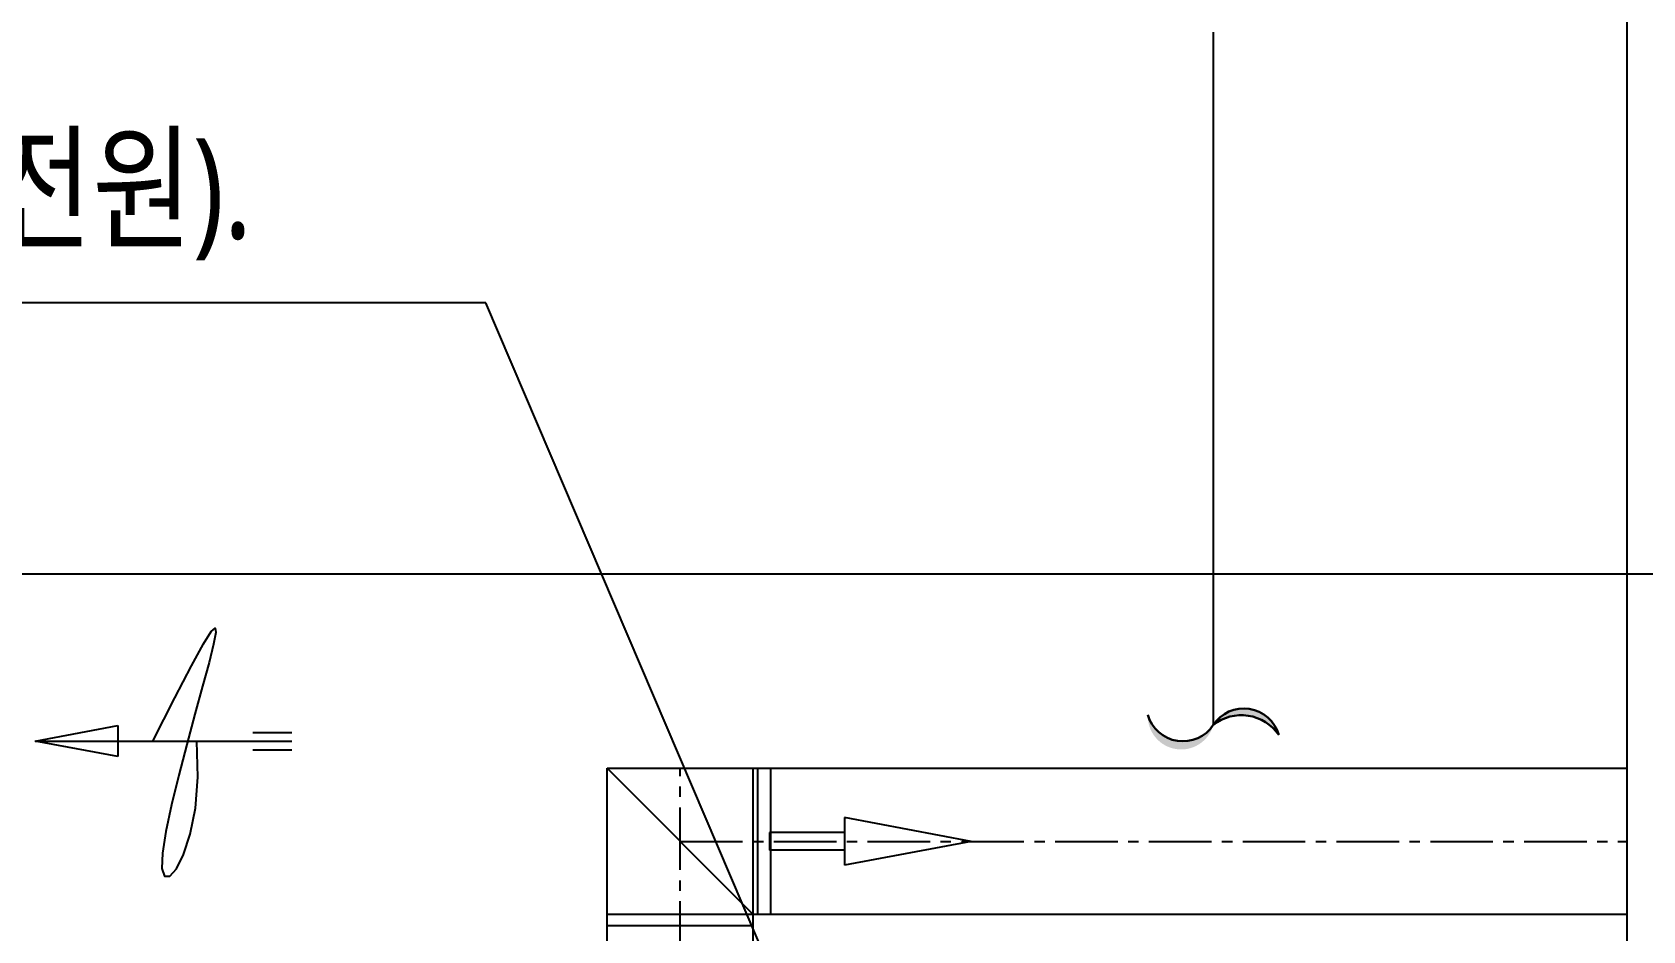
# Model space of a CAD drawing. Header units: millimetres. Extents: x 8533 to 164433, y 5768 to 115327.
# Drawn here: x 60444 to 65273, y 27830 to 30524 of the extents above; entities that cross this region are included whole.
import ezdxf
from ezdxf.enums import TextEntityAlignment as Align

# ---------------------------------------------------------------- set-up
doc = ezdxf.new("R2010")
doc.units = ezdxf.units.MM
doc.header["$LTSCALE"] = 250
doc.linetypes.add('CENTER2', pattern=[1.125, 0.75, -0.125, 0.125, -0.125])
doc.linetypes.add('HIDDENX2', pattern=[19.05, 12.7, -6.35])
doc.layers.add('10_G-ENP_매립관', color=80, linetype='HIDDENX2', lineweight=30)
for name, color, linetype in [('AA-XXXX-DIMS', 7, 'Continuous'), ('ARC', 8, 'Continuous'), ('FTEXT', 2, 'Continuous'), ('p', 3, 'Continuous'), ('st', 4, 'Continuous'), ('전실제연_인버터', 3, 'Continuous')]:
    doc.layers.add(name, color=color, linetype=linetype)
doc.styles.add('DM', font='')
doc.styles.add('맑은고딕', font='')
doc.styles.get('DM').set_extended_font_data('Malgun Gothic')
doc.styles.get('맑은고딕').set_extended_font_data('Malgun Gothic')
doc.dimstyles.new('DIM_40', dxfattribs={"dimscale": 250, "dimtxt": 3, "dimasz": 1.5, "dimexe": 2, "dimexo": 2.5, "dimgap": 1, "dimtad": 1, "dimdec": 0, "dimzin": 0, "dimdsep": 46, "dimtxsty": '맑은고딕', "dimblk1": 'DIMDOT', "dimblk2": 'DIMDOT', "dimsah": 1, "dimcen": 0.09, "dimdle": 2, "dimclrd": 7, "dimclre": 7, "dimclrt": 3, "dimadec": 0, "dimazin": 0, "dimtfac": 1, "dimtdec": 0, "dimtix": 1, "dimtmove": 2, "dimatfit": 3, "dimldrblk": 'DIMDOT', "dimfxl": 1, "dimtolj": 1, "dimtzin": 0, "dimarcsym": 0})

# ---------------------------------------------------------------- blocks, each defined once
blk = doc.blocks.new('DIMDOT')
at = {"layer": 'AA-XXXX-DIMS'}
for p, q in [((0, -1.5), (0, 1.5)), ((-1.5, 0), (1.5, 0))]:
    blk.add_line(p, q, dxfattribs=at)
for radius in [0.5, 0.25]:
    blk.add_circle((0, 0), radius, dxfattribs=at)
blk = doc.blocks.new('G-ENP 물결')
at = {"layer": '10_G-ENP_매립관', "linetype": 'ByBlock'}
h = blk.add_hatch(color=256, dxfattribs=at)
h.paths.add_polyline_path([(61.5, -398.8, -0.641696), (0, 0, 0.892931)])
h.paths.add_polyline_path([(0, 0, 0.641696), (-61.5, 398.8, -0.435564)])
blk.add_lwpolyline([(-61.5, 398.8, -0.641696), (0, 0, 0.641696), (61.5, -398.8, 0.641696)], format="xyb", dxfattribs=at)
blk.add_arc((-216.2, 170.8), 275.5, 321.69405, 55.83888, dxfattribs=at)

msp = doc.modelspace()

# ---------------------------------------------------------------- linework, layer by layer
at = {"layer": 'ARC'}
msp.add_line((19210.6, 28899.9), (124753.7, 28899.9), dxfattribs=at)
at = {"layer": 'p', "color": 4, "linetype": 'Continuous'}
msp.add_line((65226.4, 15017.4), (65226.4, 47994.6), dxfattribs=at)
at = {"layer": 'p', "color": 1, "linetype": 'Continuous'}
for p, q in [((60452.5, 28398.7), (60701.2, 28445.1)), ((60701.2, 28352.3), (60452.5, 28398.7)), ((60701.2, 28445.1), (60701.2, 28352.3))]:
    msp.add_line(p, q, dxfattribs=at)
at = {"layer": 'p', "color": 1}
for p, q in [((60452.5, 28398.7), (61222, 28398.7)), ((61105.3, 28424.6), (61222, 28424.6)), ((61105.3, 28372.8), (61222, 28372.8))]:
    msp.add_line(p, q, dxfattribs=at)
msp.add_lwpolyline([(60805.8, 28398.7), (60871.7, 28528.1), (60921.9, 28624.4), (60957.9, 28690), (60981, 28727.1), (60992.8, 28737.8), (60994.6, 28724.6), (60987.9, 28689.4), (60974.1, 28634.7), (60954.8, 28563.1), (60931.9, 28479.3), (60907.5, 28388.7), (60883.5, 28296.5), (60862, 28207.9), (60845, 28128.2), (60834.7, 28062.6), (60832.8, 28016.4), (60840.8, 27993.7), (60856.4, 27994.2), (60876.4, 28016.2), (60898, 28058.5), (60917.9, 28119.3), (60933.3, 28197.3), (60940.9, 28291), (60937.7, 28398.7)], dxfattribs=at)
at = {"layer": 'st', "color": 4}
for p, q in [((62167.6, 26509.6), (62167.6, 28317.4)), ((62167.6, 28317.4), (65226.4, 28317.4)), ((62606.1, 27878.9), (62167.6, 28317.4)), ((62605.5, 26219.6), (62605.5, 28317.4)), ((62618.9, 28317.4), (62618.9, 27878.9)), ((62658, 28317.4), (62658, 27878.9)), ((62880, 28169.3), (62880, 28026.9)), ((63259.3, 28098.1), (62880, 28169.3)), ((62655.2, 28124.9), (62655.2, 28071.3)), ((62880, 28124.9), (62655.2, 28124.9)), ((62880, 28071.3), (62655.2, 28071.3)), ((63259.3, 28098.1), (62880, 28026.9)), ((62167.6, 27879.4), (65226.4, 27879.4)), ((62167.6, 27846.3), (62606.1, 27846.3))]:
    msp.add_line(p, q, dxfattribs=at)
at = {"layer": 'st', "color": 1, "linetype": 'CENTER2'}
for p, q in [((62386.5, 26043.8), (62386.5, 28317.4)), ((62386.5, 28098.1), (65226.4, 28098.1))]:
    msp.add_line(p, q, dxfattribs=at)
at = {"layer": '전실제연_인버터'}
msp.add_line((63985.7, 30524.3), (63985.7, 28447.4), dxfattribs=at)

# ---------------------------------------------------------------- block references
at = {"layer": '10_G-ENP_매립관', "linetype": 'ByBlock', "xscale": -0.4923664550667192, "yscale": 0.4923664550667192, "zscale": 0.4923664550667192, "rotation": 270}
msp.add_blockref('G-ENP 물결', (63985.7, 28447.4), dxfattribs=at)

# ---------------------------------------------------------------- texts
at = {"layer": 'FTEXT', "style": 'DM', "width": 0.8}
msp.add_text('모터 전원선(2차 전원).', height=300, dxfattribs=at).set_placement((58080.6, 30056.4, 0), align=Align.MIDDLE_LEFT)

# ---------------------------------------------------------------- leaders
at = {"layer": '전실제연_인버터', "color": 1}
msp.add_leader([(62963.8, 26999.3), (61804.1, 29713), (58024.5, 29713)], dimstyle='DIM_40', override={"dimgap": 1, "dimtad": 0, "dimclrd": 1, "dimldrblk": 'Open90'}, dxfattribs=at)

doc.saveas('drawing.dxf')
